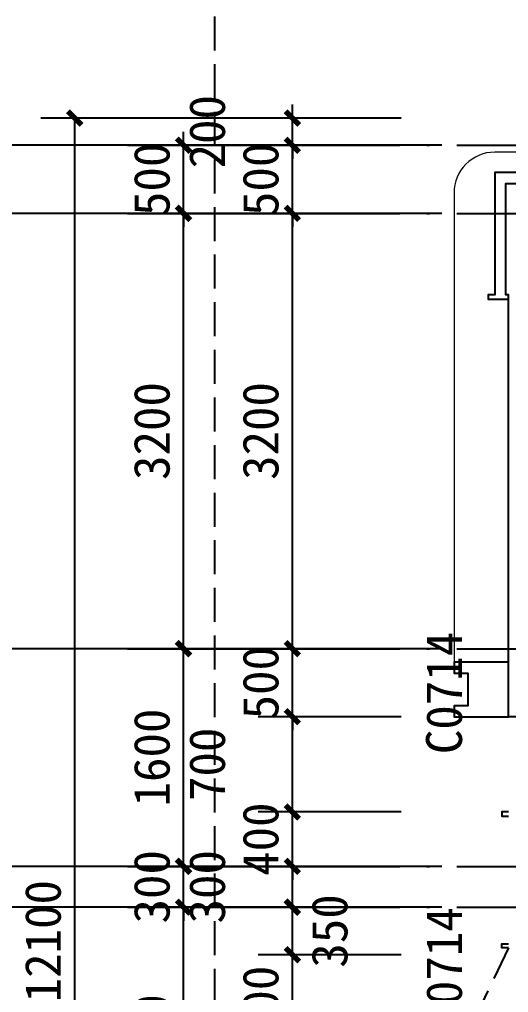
# Model space of a CAD drawing. Extents: x -46233 to 84150, y 109350 to 390860.
# Drawn here: x 4007 to 7603, y 233173 to 240325 of the extents above; entities that cross this region are included whole.
import ezdxf

# ---------------------------------------------------------------- set-up
doc = ezdxf.new("R2010")
doc.units = 0
doc.header["$LTSCALE"] = 1000
doc.header["$MEASUREMENT"] = 0
doc.linetypes.add('3#-轴线$1$DOTE', pattern=[2.42, 2, -0.2, 0.02, -0.2])
doc.linetypes.add('DASH', pattern=[0.35, 0.25, -0.1])
doc.layers.get('Defpoints').update_dxf_attribs({"color": 4, "linetype": 'DASH'})
for name, color, linetype in [('125-J-MC$0$A-WALL-INSL', 241, 'Continuous'), ('125-MC编号-奇$0$A-ANNO-TEXT', 255, 'Continuous'), ('3#-轴号$0$A-ANNO-AXIS-CIRC', 3, 'Continuous'), ('3#-轴号$0$A-ANNO-DIMS', 3, 'Continuous'), ('3#-轴线$1$A-ANNO-DOTE', 10, '3#-轴线$1$DOTE'), ('3#楼J层线脚$0$A-00-HX-113-wall-01Y$0$HRAL', 31, 'Continuous'), ('A-ANNO-DIMS', 3, 'Continuous'), ('A-ANNO-HATC-PATT', 8, 'Continuous')]:
    doc.layers.add(name, color=color, linetype=linetype)
doc.layers.add('3#楼J层线脚$0$A-00-15-1#-PM-2F$0$00-装饰-看', color=46, linetype='Continuous', lineweight=5)
doc.styles.add('125-MC编号-奇$0$Standard', font='')
doc.styles.add('3#-轴号$0$_TCH_DIM_T3', font='')
doc.styles.add('_TCH_DIM_T3', font='')
doc.styles.get('125-MC编号-奇$0$Standard').set_extended_font_data('SimSun')
doc.styles.get('3#-轴号$0$_TCH_DIM_T3').set_extended_font_data('SimSun')
doc.styles.get('_TCH_DIM_T3').set_extended_font_data('SimSun')
doc.dimstyles.new('3#-轴号$0$_TCH_ARCH&&100', dxfattribs={"dimtxt": 264.345992, "dimasz": 100, "dimexe": 250, "dimexo": 300, "dimgap": 100, "dimtad": 1, "dimdec": 0, "dimzin": 0, "dimdsep": 46, "dimtxsty": '3#-轴号$0$_TCH_DIM_T3', "dimblk": '3#-轴号$0$_ArchTick', "dimcen": 0.09, "dimclrt": 7, "dimazin": 2, "dimtfac": 1, "dimtdec": 0, "dimtix": 1, "dimtmove": 2, "dimatfit": 3, "dimfxl": 100, "dimtolj": 1, "dimtzin": 0, "dimarcsym": 0})
doc.dimstyles.new('_TCH_ARCH&&100', dxfattribs={"dimtxt": 264.345992, "dimasz": 100, "dimexe": 250, "dimexo": 300, "dimgap": 100, "dimtad": 1, "dimdec": 0, "dimzin": 0, "dimdsep": 46, "dimtxsty": '_TCH_DIM_T3', "dimblk": 'ARCHTICK', "dimcen": 0.09, "dimclrt": 7, "dimazin": 2, "dimtfac": 1, "dimtdec": 0, "dimtix": 1, "dimtmove": 2, "dimatfit": 3, "dimfxl": 100, "dimtolj": 1, "dimtzin": 0, "dimarcsym": 0})

# ---------------------------------------------------------------- blocks, each defined once
blk = doc.blocks.new('125-J-MC')
at = {"layer": '125-J-MC$0$A-WALL-INSL'}
blk.add_lwpolyline([(-100, -3700), (-200, -3700), (-200, -600), (-220, -600), (-220, 220), (700, 220), (700, 100)], dxfattribs=at)
blk = doc.blocks.new('3#-轴线')
at = {"layer": '3#-轴线$1$A-ANNO-DOTE'}
for points in [[(-3000, 500), (45757.3, 500)], [(-3000, 0), (45757.3, 0)], [(-3000, -3200), (45757.3, -3200)], [(-3000, -4800), (45757.3, -4800)], [(-3000, -5100), (45757.3, -5100)]]:
    blk.add_lwpolyline(points, dxfattribs=at)
blk = doc.blocks.new('3#-轴号$0$_ArchTick')
at = {"color": 0, "linetype": 'ByBlock', "const_width": 0.4}
blk.add_lwpolyline([(-0.5, -0.5), (0.5, 0.5)], dxfattribs=at)
blk = doc.blocks.new('*D806')
at = {"layer": '3#-轴号$0$A-ANNO-DIMS', "color": 0, "lineweight": -2, "transparency": 16777216}
for p, q in [((-2589.4, -8100), (-2589.4, -6100)), ((-2389.4, -6100), (-2339.4, -6100)), ((-2389.4, -8100), (-2339.4, -8100))]:
    blk.add_line(p, q, dxfattribs=at)
at = {"layer": 'Defpoints', "color": 0, "transparency": 16777216}
for p in [(-2689.4, -6100), (-2589.4, -6100), (-2689.4, -8100)]:
    blk.add_point(p, dxfattribs=at)
at = {"layer": '3#-轴号$0$A-ANNO-DIMS', "color": 0, "lineweight": -2, "transparency": 16777216, "xscale": 100, "yscale": 100, "zscale": 100}
for p, rotation in [((-2589.4, -6100), 90), ((-2589.4, -8100), 270)]:
    blk.add_blockref('3#-轴号$0$_ArchTick', p, dxfattribs=dict(at, rotation=rotation))
at = {"layer": '3#-轴号$0$A-ANNO-DIMS', "color": 7, "transparency": 16777216, "insert": (-2821.6, -7100), "char_height": 264.35, "attachment_point": 5, "rotation": 90, "style": '3#-轴号$0$_TCH_DIM_T3'}
blk.add_mtext('\\A1;2000', dxfattribs=at)
blk = doc.blocks.new('*D807')
at = {"layer": '3#-轴号$0$A-ANNO-DIMS', "color": 0, "lineweight": -2, "transparency": 16777216}
for p, q in [((-2589.4, -5800), (-2589.4, -5700)), ((-2589.4, -6100), (-2589.4, -5800)), ((-2389.4, -5800), (-2339.4, -5800)), ((-2589.4, -6100), (-2589.4, -6200)), ((-2389.4, -6100), (-2339.4, -6100))]:
    blk.add_line(p, q, dxfattribs=at)
at = {"layer": 'Defpoints', "color": 0, "transparency": 16777216}
for p in [(-2689.4, -5800), (-2589.4, -5800), (-2689.4, -6100)]:
    blk.add_point(p, dxfattribs=at)
at = {"layer": '3#-轴号$0$A-ANNO-DIMS', "color": 0, "lineweight": -2, "transparency": 16777216, "xscale": 100, "yscale": 100, "zscale": 100}
for p, rotation in [((-2589.4, -5800), 270), ((-2589.4, -6100), 90)]:
    blk.add_blockref('3#-轴号$0$_ArchTick', p, dxfattribs=dict(at, rotation=rotation))
at = {"layer": '3#-轴号$0$A-ANNO-DIMS', "color": 7, "transparency": 16777216, "insert": (-2821.6, -5950), "char_height": 264.35, "attachment_point": 5, "rotation": 90, "style": '3#-轴号$0$_TCH_DIM_T3'}
blk.add_mtext('\\A1;300', dxfattribs=at)
blk = doc.blocks.new('*D808')
at = {"layer": '3#-轴号$0$A-ANNO-DIMS', "color": 0, "lineweight": -2, "transparency": 16777216}
for p, q in [((-2589.4, -5800), (-2589.4, -4200)), ((-2389.4, -4200), (-2339.4, -4200)), ((-2389.4, -5800), (-2339.4, -5800))]:
    blk.add_line(p, q, dxfattribs=at)
at = {"layer": 'Defpoints', "color": 0, "transparency": 16777216}
for p in [(-2689.4, -4200), (-2589.4, -4200), (-2689.4, -5800)]:
    blk.add_point(p, dxfattribs=at)
at = {"layer": '3#-轴号$0$A-ANNO-DIMS', "color": 0, "lineweight": -2, "transparency": 16777216, "xscale": 100, "yscale": 100, "zscale": 100}
for p, rotation in [((-2589.4, -4200), 90), ((-2589.4, -5800), 270)]:
    blk.add_blockref('3#-轴号$0$_ArchTick', p, dxfattribs=dict(at, rotation=rotation))
at = {"layer": '3#-轴号$0$A-ANNO-DIMS', "color": 7, "transparency": 16777216, "insert": (-2821.6, -5000), "char_height": 264.35, "attachment_point": 5, "rotation": 90, "style": '3#-轴号$0$_TCH_DIM_T3'}
blk.add_mtext('\\A1;1600', dxfattribs=at)
blk = doc.blocks.new('*D809')
at = {"layer": '3#-轴号$0$A-ANNO-DIMS', "color": 0, "lineweight": -2, "transparency": 16777216}
for p, q in [((-2589.4, -4200), (-2589.4, -1000)), ((-2389.4, -1000), (-2339.4, -1000)), ((-2389.4, -4200), (-2339.4, -4200))]:
    blk.add_line(p, q, dxfattribs=at)
at = {"layer": 'Defpoints', "color": 0, "transparency": 16777216}
for p in [(-2689.4, -1000), (-2589.4, -1000), (-2689.4, -4200)]:
    blk.add_point(p, dxfattribs=at)
at = {"layer": '3#-轴号$0$A-ANNO-DIMS', "color": 0, "lineweight": -2, "transparency": 16777216, "xscale": 100, "yscale": 100, "zscale": 100}
for p, rotation in [((-2589.4, -1000), 90), ((-2589.4, -4200), 270)]:
    blk.add_blockref('3#-轴号$0$_ArchTick', p, dxfattribs=dict(at, rotation=rotation))
at = {"layer": '3#-轴号$0$A-ANNO-DIMS', "color": 7, "transparency": 16777216, "insert": (-2821.6, -2600), "char_height": 264.35, "attachment_point": 5, "rotation": 90, "style": '3#-轴号$0$_TCH_DIM_T3'}
blk.add_mtext('\\A1;3200', dxfattribs=at)
blk = doc.blocks.new('*D810')
at = {"layer": '3#-轴号$0$A-ANNO-DIMS', "color": 0, "lineweight": -2, "transparency": 16777216}
for p, q in [((-2589.4, -500), (-2589.4, -400)), ((-2589.4, -1000), (-2589.4, -500)), ((-2389.4, -500), (-2339.4, -500)), ((-2589.4, -1000), (-2589.4, -1100)), ((-2389.4, -1000), (-2339.4, -1000))]:
    blk.add_line(p, q, dxfattribs=at)
at = {"layer": 'Defpoints', "color": 0, "transparency": 16777216}
for p in [(-2689.4, -500), (-2589.4, -500), (-2689.4, -1000)]:
    blk.add_point(p, dxfattribs=at)
at = {"layer": '3#-轴号$0$A-ANNO-DIMS', "color": 0, "lineweight": -2, "transparency": 16777216, "xscale": 100, "yscale": 100, "zscale": 100}
for p, rotation in [((-2589.4, -500), 270), ((-2589.4, -1000), 90)]:
    blk.add_blockref('3#-轴号$0$_ArchTick', p, dxfattribs=dict(at, rotation=rotation))
at = {"layer": '3#-轴号$0$A-ANNO-DIMS', "color": 7, "transparency": 16777216, "insert": (-2821.6, -750), "char_height": 264.35, "attachment_point": 5, "rotation": 90, "style": '3#-轴号$0$_TCH_DIM_T3'}
blk.add_mtext('\\A1;500', dxfattribs=at)
blk = doc.blocks.new('125-MC编号-奇')
at = {"layer": '125-MC编号-奇$0$A-ANNO-TEXT', "color": 2, "style": '125-MC编号-奇$0$Standard'}
for p in [(-10992.2, 3124.9, 0), (-10992.2, 1100.1, 0)]:
    blk.add_text('C0714', height=264.35, rotation=90, dxfattribs=at).set_placement(p)
blk = doc.blocks.new('3#楼J层线脚')
at = {"layer": '3#楼J层线脚$0$A-00-15-1#-PM-2F$0$00-装饰-看', "linetype": 'ByBlock'}
blk.add_lwpolyline([(-4749.8, 7549.7), (-10750.9, 7549.7, 0.414212), (-11050.9, 7249.7), (-11050.9, 3799.9)], format="xyb", dxfattribs=at)
blk.add_lwpolyline([(-11049.8, 3479.9), (-11049.8, 3399.9)], dxfattribs=at)
at = {"layer": '3#楼J层线脚$0$A-00-HX-113-wall-01Y$0$HRAL'}
for points in [[(-9749.6, 7320), (-9749.6, 7450), (-9779.6, 7450), (-9779.6, 7399.9), (-10749.7, 7399.9), (-10749.7, 6499.9), (-10800, 6499.9), (-10800, 6469.9), (-10650, 6469.9)], [(-10650.1, 3799.9), (-11050.1, 3799.9), (-11050.1, 3719.9), (-10950.1, 3719.9), (-10950.1, 3479.9), (-11050.1, 3479.9), (-11050.1, 3399.9), (-10650.1, 3399.9)], [(-10650, 2700), (-10700, 2700), (-10700, 2670), (-10650, 2670)], [(-10650, 1700), (-10700, 1700), (-10700, 1730), (-10650, 1730)]]:
    blk.add_lwpolyline(points, dxfattribs=at)
blk = doc.blocks.new('_ArchTick')
at = {"color": 0, "linetype": 'ByBlock', "const_width": 0.4}
blk.add_lwpolyline([(-0.5, -0.5), (0.5, 0.5)], dxfattribs=at)
blk = doc.blocks.new('*D386')
at = {"layer": 'A-ANNO-DIMS', "color": 0, "lineweight": -2, "transparency": 16777216}
for p, q in [((6013.3, 239600), (6013.3, 239700)), ((6813.3, 239600), (5763.3, 239600)), ((6013.3, 239400), (6013.3, 239600)), ((6813.3, 239400), (5763.3, 239400)), ((6013.3, 239400), (6013.3, 239300))]:
    blk.add_line(p, q, dxfattribs=at)
at = {"layer": 'Defpoints', "color": 0, "transparency": 16777216}
for p in [(6013.3, 239600), (7113.3, 239600), (7113.3, 239400)]:
    blk.add_point(p, dxfattribs=at)
at = {"layer": 'A-ANNO-DIMS', "color": 0, "lineweight": -2, "transparency": 16777216, "xscale": 100, "yscale": 100, "zscale": 100}
for p, rotation in [((6013.3, 239600), 270), ((6013.3, 239400), 90)]:
    blk.add_blockref('_ArchTick', p, dxfattribs=dict(at, rotation=rotation))
at = {"layer": 'A-ANNO-DIMS', "color": 7, "transparency": 16777216, "insert": (5388.3, 239500), "char_height": 264.35, "attachment_point": 5, "rotation": 90, "style": '_TCH_DIM_T3'}
blk.add_mtext('\\A1;200', dxfattribs=at)
blk = doc.blocks.new('*D387')
at = {"layer": 'A-ANNO-DIMS', "color": 0, "lineweight": -2, "transparency": 16777216}
for p, q in [((6013.3, 239400), (6013.3, 239500)), ((6813.3, 239400), (5763.3, 239400)), ((6013.3, 238900), (6013.3, 239400)), ((6813.3, 238900), (5763.3, 238900)), ((6013.3, 238900), (6013.3, 238800))]:
    blk.add_line(p, q, dxfattribs=at)
at = {"layer": 'Defpoints', "color": 0, "transparency": 16777216}
for p in [(6013.3, 239400), (7113.3, 239400), (7113.3, 238900)]:
    blk.add_point(p, dxfattribs=at)
at = {"layer": 'A-ANNO-DIMS', "color": 0, "lineweight": -2, "transparency": 16777216, "xscale": 100, "yscale": 100, "zscale": 100}
for p, rotation in [((6013.3, 239400), 270), ((6013.3, 238900), 90)]:
    blk.add_blockref('_ArchTick', p, dxfattribs=dict(at, rotation=rotation))
at = {"layer": 'A-ANNO-DIMS', "color": 7, "transparency": 16777216, "insert": (5781.1, 239150), "char_height": 264.35, "attachment_point": 5, "rotation": 90, "style": '_TCH_DIM_T3'}
blk.add_mtext('\\A1;500', dxfattribs=at)
blk = doc.blocks.new('*D388')
at = {"layer": 'A-ANNO-DIMS', "color": 0, "lineweight": -2, "transparency": 16777216}
for p, q in [((6813.3, 238900), (5763.3, 238900)), ((6013.3, 235700), (6013.3, 238900)), ((6813.3, 235700), (5763.3, 235700))]:
    blk.add_line(p, q, dxfattribs=at)
at = {"layer": 'Defpoints', "color": 0, "transparency": 16777216}
for p in [(6013.3, 238900), (7113.3, 238900), (7113.3, 235700)]:
    blk.add_point(p, dxfattribs=at)
at = {"layer": 'A-ANNO-DIMS', "color": 0, "lineweight": -2, "transparency": 16777216, "xscale": 100, "yscale": 100, "zscale": 100}
for p, rotation in [((6013.3, 238900), 90), ((6013.3, 235700), 270)]:
    blk.add_blockref('_ArchTick', p, dxfattribs=dict(at, rotation=rotation))
at = {"layer": 'A-ANNO-DIMS', "color": 7, "transparency": 16777216, "insert": (5781.1, 237300), "char_height": 264.35, "attachment_point": 5, "rotation": 90, "style": '_TCH_DIM_T3'}
blk.add_mtext('\\A1;3200', dxfattribs=at)
blk = doc.blocks.new('*D389')
at = {"layer": 'A-ANNO-DIMS', "color": 0, "lineweight": -2, "transparency": 16777216}
for p, q in [((6013.3, 235700), (6013.3, 235800)), ((6813.3, 235700), (5763.3, 235700)), ((6013.3, 235200), (6013.3, 235700)), ((6813.3, 235200), (5763.3, 235200)), ((6013.3, 235200), (6013.3, 235100))]:
    blk.add_line(p, q, dxfattribs=at)
at = {"layer": 'Defpoints', "color": 0, "transparency": 16777216}
for p in [(6013.3, 235700), (7113.3, 235700), (7113.3, 235200)]:
    blk.add_point(p, dxfattribs=at)
at = {"layer": 'A-ANNO-DIMS', "color": 0, "lineweight": -2, "transparency": 16777216, "xscale": 100, "yscale": 100, "zscale": 100}
for p, rotation in [((6013.3, 235700), 270), ((6013.3, 235200), 90)]:
    blk.add_blockref('_ArchTick', p, dxfattribs=dict(at, rotation=rotation))
at = {"layer": 'A-ANNO-DIMS', "color": 7, "transparency": 16777216, "insert": (5781.1, 235450), "char_height": 264.35, "attachment_point": 5, "rotation": 90, "style": '_TCH_DIM_T3'}
blk.add_mtext('\\A1;500', dxfattribs=at)
blk = doc.blocks.new('*D390')
at = {"layer": 'A-ANNO-DIMS', "color": 0, "lineweight": -2, "transparency": 16777216}
for p, q in [((6813.3, 235200), (5763.3, 235200)), ((6013.3, 234500), (6013.3, 235200)), ((6813.3, 234500), (5763.3, 234500))]:
    blk.add_line(p, q, dxfattribs=at)
at = {"layer": 'Defpoints', "color": 0, "transparency": 16777216}
for p in [(6013.3, 235200), (7113.3, 235200), (7113.3, 234500)]:
    blk.add_point(p, dxfattribs=at)
at = {"layer": 'A-ANNO-DIMS', "color": 0, "lineweight": -2, "transparency": 16777216, "xscale": 100, "yscale": 100, "zscale": 100}
for p, rotation in [((6013.3, 235200), 90), ((6013.3, 234500), 270)]:
    blk.add_blockref('_ArchTick', p, dxfattribs=dict(at, rotation=rotation))
at = {"layer": 'A-ANNO-DIMS', "color": 7, "transparency": 16777216, "insert": (5388.3, 234850), "char_height": 264.35, "attachment_point": 5, "rotation": 90, "style": '_TCH_DIM_T3'}
blk.add_mtext('\\A1;700', dxfattribs=at)
blk = doc.blocks.new('*D391')
at = {"layer": 'A-ANNO-DIMS', "color": 0, "lineweight": -2, "transparency": 16777216}
for p, q in [((6013.3, 234500), (6013.3, 234600)), ((6813.3, 234500), (5763.3, 234500)), ((6013.3, 234100), (6013.3, 234500)), ((6813.3, 234100), (5763.3, 234100)), ((6013.3, 234100), (6013.3, 234000))]:
    blk.add_line(p, q, dxfattribs=at)
at = {"layer": 'Defpoints', "color": 0, "transparency": 16777216}
for p in [(6013.3, 234500), (7113.3, 234500), (7113.3, 234100)]:
    blk.add_point(p, dxfattribs=at)
at = {"layer": 'A-ANNO-DIMS', "color": 0, "lineweight": -2, "transparency": 16777216, "xscale": 100, "yscale": 100, "zscale": 100}
for p, rotation in [((6013.3, 234500), 270), ((6013.3, 234100), 90)]:
    blk.add_blockref('_ArchTick', p, dxfattribs=dict(at, rotation=rotation))
at = {"layer": 'A-ANNO-DIMS', "color": 7, "transparency": 16777216, "insert": (5781.1, 234300), "char_height": 264.35, "attachment_point": 5, "rotation": 90, "style": '_TCH_DIM_T3'}
blk.add_mtext('\\A1;400', dxfattribs=at)
blk = doc.blocks.new('*D392')
at = {"layer": 'A-ANNO-DIMS', "color": 0, "lineweight": -2, "transparency": 16777216}
for p, q in [((6813.3, 234100), (5763.3, 234100)), ((6013.3, 233800), (6013.3, 234100)), ((6813.3, 233800), (5763.3, 233800))]:
    blk.add_line(p, q, dxfattribs=at)
at = {"layer": 'Defpoints', "color": 0, "transparency": 16777216}
for p in [(6013.3, 234100), (7113.3, 234100), (7113.3, 233800)]:
    blk.add_point(p, dxfattribs=at)
at = {"layer": 'A-ANNO-DIMS', "color": 0, "lineweight": -2, "transparency": 16777216, "xscale": 100, "yscale": 100, "zscale": 100}
for p, rotation in [((6013.3, 234100), 90), ((6013.3, 233800), 270)]:
    blk.add_blockref('_ArchTick', p, dxfattribs=dict(at, rotation=rotation))
at = {"layer": 'A-ANNO-DIMS', "color": 7, "transparency": 16777216, "insert": (5388.3, 233950), "char_height": 264.35, "attachment_point": 5, "rotation": 90, "style": '_TCH_DIM_T3'}
blk.add_mtext('\\A1;300', dxfattribs=at)
blk = doc.blocks.new('*D393')
at = {"layer": 'A-ANNO-DIMS', "color": 0, "lineweight": -2, "transparency": 16777216}
for p, q in [((6813.3, 233800), (5763.3, 233800)), ((6013.3, 233450), (6013.3, 233800)), ((6813.3, 233450), (5763.3, 233450))]:
    blk.add_line(p, q, dxfattribs=at)
at = {"layer": 'Defpoints', "color": 0, "transparency": 16777216}
for p in [(6013.3, 233800), (7113.3, 233800), (7113.3, 233450)]:
    blk.add_point(p, dxfattribs=at)
at = {"layer": 'A-ANNO-DIMS', "color": 0, "lineweight": -2, "transparency": 16777216, "xscale": 100, "yscale": 100, "zscale": 100}
for p, rotation in [((6013.3, 233800), 90), ((6013.3, 233450), 270)]:
    blk.add_blockref('_ArchTick', p, dxfattribs=dict(at, rotation=rotation))
at = {"layer": 'A-ANNO-DIMS', "color": 7, "transparency": 16777216, "insert": (6288.3, 233625), "char_height": 264.35, "attachment_point": 5, "rotation": 90, "style": '_TCH_DIM_T3'}
blk.add_mtext('\\A1;350', dxfattribs=at)
blk = doc.blocks.new('*D394')
at = {"layer": 'A-ANNO-DIMS', "color": 0, "lineweight": -2, "transparency": 16777216}
for p, q in [((6013.3, 233450), (6013.3, 233550)), ((6813.3, 233450), (5763.3, 233450)), ((6013.3, 232750), (6013.3, 233450)), ((6813.3, 232750), (5763.3, 232750)), ((6013.3, 232750), (6013.3, 232650))]:
    blk.add_line(p, q, dxfattribs=at)
at = {"layer": 'Defpoints', "color": 0, "transparency": 16777216}
for p in [(6013.3, 233450), (7113.3, 233450), (7113.3, 232750)]:
    blk.add_point(p, dxfattribs=at)
at = {"layer": 'A-ANNO-DIMS', "color": 0, "lineweight": -2, "transparency": 16777216, "xscale": 100, "yscale": 100, "zscale": 100}
for p, rotation in [((6013.3, 233450), 270), ((6013.3, 232750), 90)]:
    blk.add_blockref('_ArchTick', p, dxfattribs=dict(at, rotation=rotation))
at = {"layer": 'A-ANNO-DIMS', "color": 7, "transparency": 16777216, "insert": (5781.1, 233100), "char_height": 264.35, "attachment_point": 5, "rotation": 90, "style": '_TCH_DIM_T3'}
blk.add_mtext('\\A1;700', dxfattribs=at)
blk = doc.blocks.new('*D464')
at = {"layer": 'A-ANNO-DIMS', "color": 0, "lineweight": -2, "transparency": 16777216}
for p, q in [((6813.3, 239600), (4163.3, 239600)), ((4413.3, 227500), (4413.3, 239600)), ((6813.3, 227500), (4163.3, 227500))]:
    blk.add_line(p, q, dxfattribs=at)
at = {"layer": 'Defpoints', "color": 0, "transparency": 16777216}
for p in [(4413.3, 239600), (7113.3, 239600), (7113.3, 227500)]:
    blk.add_point(p, dxfattribs=at)
at = {"layer": 'A-ANNO-DIMS', "color": 0, "lineweight": -2, "transparency": 16777216, "xscale": 100, "yscale": 100, "zscale": 100}
for p, rotation in [((4413.3, 239600), 90), ((4413.3, 227500), 270)]:
    blk.add_blockref('_ArchTick', p, dxfattribs=dict(at, rotation=rotation))
at = {"layer": 'A-ANNO-DIMS', "color": 7, "transparency": 16777216, "insert": (4181.1, 233550), "char_height": 264.35, "attachment_point": 5, "rotation": 90, "style": '_TCH_DIM_T3'}
blk.add_mtext('\\A1;12100', dxfattribs=at)
blk = doc.blocks.new('3#-轴号')
at = {"layer": '3#-轴号$0$A-ANNO-AXIS-CIRC'}
for p, q in [((-689.4, -500), (-4189.4, -500)), ((-689.4, -1000), (-4189.4, -1000)), ((-689.4, -4200), (-4189.4, -4200)), ((-689.4, -5800), (-4189.4, -5800)), ((-689.4, -6100), (-4189.4, -6100))]:
    blk.add_line(p, q, dxfattribs=at)
at = {"layer": 'Defpoints'}
blk.add_lwpolyline([(-2360.1, 4492.7), (44213.5, 4492.7), (44213.5, -15203.4), (-2360.1, -15203.4)], close=True, dxfattribs=at)
at = {"layer": '3#-轴号$0$A-ANNO-DIMS'}
for p1, p2, picture, middle in [((-2689.4, -1000), (-2689.4, -500), '*D810', (-2821.6, -750)), ((-2689.4, -4200), (-2689.4, -1000), '*D809', (-2821.6, -2600)), ((-2689.4, -5800), (-2689.4, -4200), '*D808', (-2821.6, -5000)), ((-2689.4, -6100), (-2689.4, -5800), '*D807', (-2821.6, -5950)), ((-2689.4, -8100), (-2689.4, -6100), '*D806', (-2821.6, -7100))]:
    dim = blk.add_aligned_dim(p1=p1, p2=p2, distance=-100, dimstyle='3#-轴号$0$_TCH_ARCH&&100', dxfattribs=at)
    dim.commit()
    dim.dimension.update_dxf_attribs({"geometry": picture, "text_midpoint": middle})

msp = doc.modelspace()

# ---------------------------------------------------------------- linework, layer by layer
at = {"layer": 'A-ANNO-HATC-PATT', "linetype": 'DASH'}
msp.add_lwpolyline([(7602.7, 233500), (4132.4, 226321.1)], dxfattribs=at)

# ---------------------------------------------------------------- block references
for name, p in [('3#-轴号', (7802.7, 239900)), ('3#-轴线', (7802.7, 238900)), ('3#楼J层线脚', (18252.7, 231800)), ('125-MC编号-奇', (18252.7, 231800)), ('125-J-MC', (7802.7, 238900))]:
    msp.add_blockref(name, p)

# ---------------------------------------------------------------- dimensions: what is measured, and where the dimension line sits
at = {"layer": 'A-ANNO-DIMS'}
for base, p1, p2, picture, middle in [((6013.3, 239600), (7113.3, 239400), (7113.3, 239600), '*D386', (5388.3, 239500)), ((6013.3, 235200), (7113.3, 234500), (7113.3, 235200), '*D390', (5388.3, 234850)), ((6013.3, 234100), (7113.3, 233800), (7113.3, 234100), '*D392', (5388.3, 233950)), ((6013.3, 233800), (7113.3, 233450), (7113.3, 233800), '*D393', (6288.3, 233625))]:
    dim = msp.add_linear_dim(base=base, p1=p1, p2=p2, angle=90, dimstyle='_TCH_ARCH&&100', dxfattribs=at)
    dim.commit()
    dim.dimension.update_dxf_attribs({"geometry": picture, "text_midpoint": middle, "dimtype": 129})
for p1, p2, distance, picture, middle in [((7113.3, 227500), (7113.3, 239600), 2700, '*D464', (4181.1, 233550)), ((7113.3, 238900), (7113.3, 239400), 1100, '*D387', (5781.1, 239150)), ((7113.3, 235700), (7113.3, 238900), 1100, '*D388', (5781.1, 237300)), ((7113.3, 235200), (7113.3, 235700), 1100, '*D389', (5781.1, 235450)), ((7113.3, 234100), (7113.3, 234500), 1100, '*D391', (5781.1, 234300)), ((7113.3, 232750), (7113.3, 233450), 1100, '*D394', (5781.1, 233100))]:
    dim = msp.add_aligned_dim(p1=p1, p2=p2, distance=distance, dimstyle='_TCH_ARCH&&100', dxfattribs=at)
    dim.commit()
    dim.dimension.update_dxf_attribs({"geometry": picture, "text_midpoint": middle})

doc.saveas('drawing.dxf')
